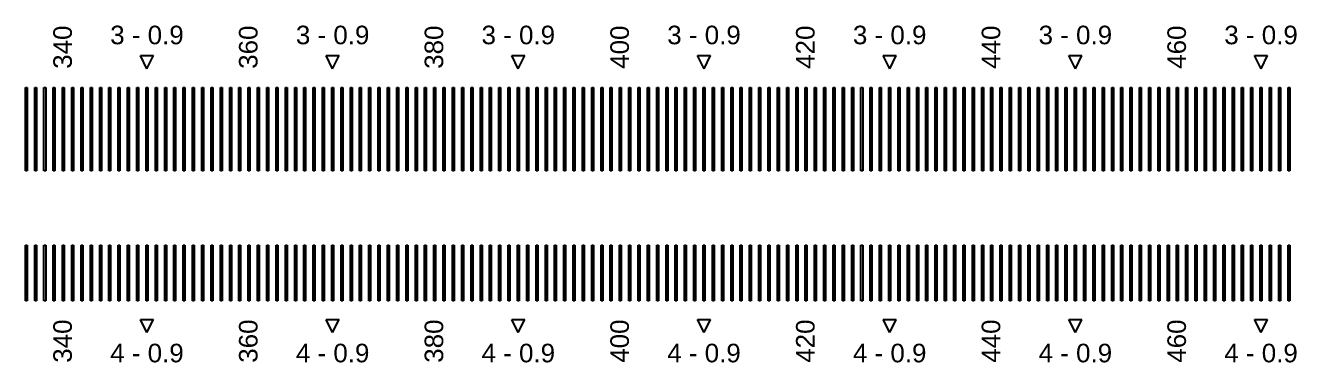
# Model space of a CAD drawing. Extents: x -24493 to 76507, y 84496 to 185496.
# Drawn here: x 27742 to 28426, y 155025 to 155207 of the extents above; entities that cross this region are included whole.
import ezdxf

# ---------------------------------------------------------------- set-up
doc = ezdxf.new("R2010")
doc.units = 13
doc.layers.add('CL - Label-1', color=120, linetype='Continuous')
doc.layers.add('CL - Label-2', color=132, linetype='Continuous')
doc.layers.add('CL - Sub-Micro', color=7, linetype='Continuous', true_color=0x47d1ff)
doc.styles.get("Standard").update_dxf_attribs({"font": 'arial.ttf'})

msp = doc.modelspace()

# ---------------------------------------------------------------- linework, layer by layer
at = {"layer": 'CL - Label-2'}
for p, q in [((27807.24, 155183.36), (27803.7, 155190.46)), ((27803.7, 155190.46), (27810.77, 155190.46)), ((27807.24, 155183.36), (27810.77, 155190.46)), ((27907.24, 155183.36), (27903.7, 155190.46)), ((27903.7, 155190.46), (27910.77, 155190.46)), ((27907.24, 155183.36), (27910.77, 155190.46)), ((28007.24, 155183.36), (28003.7, 155190.46)), ((28003.7, 155190.46), (28010.77, 155190.46)), ((28007.24, 155183.36), (28010.77, 155190.46)), ((28107.24, 155183.36), (28103.7, 155190.46)), ((28103.7, 155190.46), (28110.77, 155190.46)), ((28107.24, 155183.36), (28110.77, 155190.46)), ((28207.24, 155183.36), (28203.7, 155190.46)), ((28203.7, 155190.46), (28210.77, 155190.46)), ((28207.24, 155183.36), (28210.77, 155190.46)), ((28307.24, 155183.36), (28303.7, 155190.46)), ((28303.7, 155190.46), (28310.77, 155190.46)), ((28307.24, 155183.36), (28310.77, 155190.46)), ((28407.24, 155183.36), (28403.7, 155190.46)), ((28403.7, 155190.46), (28410.77, 155190.46)), ((28407.24, 155183.36), (28410.77, 155190.46)), ((27807.24, 155041.29), (27803.7, 155048.39)), ((27803.7, 155048.39), (27810.77, 155048.39)), ((27807.24, 155041.29), (27810.77, 155048.39)), ((27907.24, 155041.29), (27903.7, 155048.39)), ((27903.7, 155048.39), (27910.77, 155048.39)), ((27907.24, 155041.29), (27910.77, 155048.39)), ((28007.24, 155041.29), (28003.7, 155048.39)), ((28003.7, 155048.39), (28010.77, 155048.39)), ((28007.24, 155041.29), (28010.77, 155048.39)), ((28107.24, 155041.29), (28103.7, 155048.39)), ((28103.7, 155048.39), (28110.77, 155048.39)), ((28107.24, 155041.29), (28110.77, 155048.39)), ((28207.24, 155041.29), (28203.7, 155048.39)), ((28203.7, 155048.39), (28210.77, 155048.39)), ((28207.24, 155041.29), (28210.77, 155048.39)), ((28307.24, 155041.29), (28303.7, 155048.39)), ((28303.7, 155048.39), (28310.77, 155048.39)), ((28307.24, 155041.29), (28310.77, 155048.39)), ((28407.24, 155041.29), (28403.7, 155048.39)), ((28403.7, 155048.39), (28410.77, 155048.39)), ((28407.24, 155041.29), (28410.77, 155048.39))]:
    msp.add_line(p, q, dxfattribs=at)
at = {"layer": 'CL - Sub-Micro'}
for p, q in [((27741.79, 155173.36), (27742.69, 155173.36)), ((27741.79, 155128.36), (27741.79, 155173.36)), ((27742.69, 155173.36), (27742.69, 155128.36)), ((27746.79, 155173.36), (27747.69, 155173.36)), ((27746.79, 155128.36), (27746.79, 155173.36)), ((27747.69, 155173.36), (27747.69, 155128.36)), ((27751.79, 155173.36), (27752.69, 155173.36)), ((27751.79, 155128.36), (27751.79, 155173.36)), ((27752.69, 155173.36), (27752.69, 155128.36)), ((27756.79, 155173.36), (27757.69, 155173.36)), ((27756.79, 155128.36), (27756.79, 155173.36)), ((27757.69, 155173.36), (27757.69, 155128.36)), ((27761.79, 155173.36), (27762.69, 155173.36)), ((27761.79, 155128.36), (27761.79, 155173.36)), ((27762.69, 155173.36), (27762.69, 155128.36)), ((27766.79, 155173.36), (27767.69, 155173.36)), ((27766.79, 155128.36), (27766.79, 155173.36)), ((27767.69, 155173.36), (27767.69, 155128.36)), ((27771.79, 155173.36), (27772.69, 155173.36)), ((27771.79, 155128.36), (27771.79, 155173.36)), ((27772.69, 155173.36), (27772.69, 155128.36)), ((27776.79, 155173.36), (27777.69, 155173.36)), ((27776.79, 155128.36), (27776.79, 155173.36)), ((27777.69, 155173.36), (27777.69, 155128.36)), ((27781.79, 155173.36), (27782.69, 155173.36)), ((27781.79, 155128.36), (27781.79, 155173.36)), ((27782.69, 155173.36), (27782.69, 155128.36)), ((27786.79, 155173.36), (27787.69, 155173.36)), ((27786.79, 155128.36), (27786.79, 155173.36)), ((27787.69, 155173.36), (27787.69, 155128.36)), ((27791.79, 155173.36), (27792.69, 155173.36)), ((27791.79, 155128.36), (27791.79, 155173.36)), ((27792.69, 155173.36), (27792.69, 155128.36)), ((27796.79, 155173.36), (27797.69, 155173.36)), ((27796.79, 155128.36), (27796.79, 155173.36)), ((27797.69, 155173.36), (27797.69, 155128.36)), ((27801.79, 155173.36), (27802.69, 155173.36)), ((27801.79, 155128.36), (27801.79, 155173.36)), ((27802.69, 155173.36), (27802.69, 155128.36)), ((27806.79, 155173.36), (27807.69, 155173.36)), ((27806.79, 155128.36), (27806.79, 155173.36)), ((27807.69, 155173.36), (27807.69, 155128.36)), ((27811.79, 155173.36), (27812.69, 155173.36)), ((27811.79, 155128.36), (27811.79, 155173.36)), ((27812.69, 155173.36), (27812.69, 155128.36)), ((27816.79, 155173.36), (27817.69, 155173.36)), ((27816.79, 155128.36), (27816.79, 155173.36)), ((27817.69, 155173.36), (27817.69, 155128.36)), ((27821.79, 155173.36), (27822.69, 155173.36)), ((27821.79, 155128.36), (27821.79, 155173.36)), ((27822.69, 155173.36), (27822.69, 155128.36)), ((27826.79, 155173.36), (27827.69, 155173.36)), ((27826.79, 155128.36), (27826.79, 155173.36)), ((27827.69, 155173.36), (27827.69, 155128.36)), ((27831.79, 155173.36), (27832.69, 155173.36)), ((27831.79, 155128.36), (27831.79, 155173.36)), ((27832.69, 155173.36), (27832.69, 155128.36)), ((27836.79, 155173.36), (27837.69, 155173.36)), ((27836.79, 155128.36), (27836.79, 155173.36)), ((27837.69, 155173.36), (27837.69, 155128.36)), ((27841.79, 155173.36), (27842.69, 155173.36)), ((27841.79, 155128.36), (27841.79, 155173.36)), ((27842.69, 155173.36), (27842.69, 155128.36)), ((27846.79, 155173.36), (27847.69, 155173.36)), ((27846.79, 155128.36), (27846.79, 155173.36)), ((27847.69, 155173.36), (27847.69, 155128.36)), ((27851.79, 155173.36), (27852.69, 155173.36)), ((27851.79, 155128.36), (27851.79, 155173.36)), ((27852.69, 155173.36), (27852.69, 155128.36)), ((27856.79, 155173.36), (27857.69, 155173.36)), ((27856.79, 155128.36), (27856.79, 155173.36)), ((27857.69, 155173.36), (27857.69, 155128.36)), ((27861.79, 155173.36), (27862.69, 155173.36)), ((27861.79, 155128.36), (27861.79, 155173.36)), ((27862.69, 155173.36), (27862.69, 155128.36)), ((27866.79, 155173.36), (27867.69, 155173.36)), ((27866.79, 155128.36), (27866.79, 155173.36)), ((27867.69, 155173.36), (27867.69, 155128.36)), ((27871.79, 155173.36), (27872.69, 155173.36)), ((27871.79, 155128.36), (27871.79, 155173.36)), ((27872.69, 155173.36), (27872.69, 155128.36)), ((27876.79, 155173.36), (27877.69, 155173.36)), ((27876.79, 155128.36), (27876.79, 155173.36)), ((27877.69, 155173.36), (27877.69, 155128.36)), ((27881.79, 155173.36), (27882.69, 155173.36)), ((27881.79, 155128.36), (27881.79, 155173.36)), ((27882.69, 155173.36), (27882.69, 155128.36)), ((27886.79, 155173.36), (27887.69, 155173.36)), ((27886.79, 155128.36), (27886.79, 155173.36)), ((27887.69, 155173.36), (27887.69, 155128.36)), ((27891.79, 155173.36), (27892.69, 155173.36)), ((27891.79, 155128.36), (27891.79, 155173.36)), ((27892.69, 155173.36), (27892.69, 155128.36)), ((27896.79, 155173.36), (27897.69, 155173.36)), ((27896.79, 155128.36), (27896.79, 155173.36)), ((27897.69, 155173.36), (27897.69, 155128.36)), ((27901.79, 155173.36), (27902.69, 155173.36)), ((27901.79, 155128.36), (27901.79, 155173.36)), ((27902.69, 155173.36), (27902.69, 155128.36)), ((27906.79, 155173.36), (27907.69, 155173.36)), ((27906.79, 155128.36), (27906.79, 155173.36)), ((27907.69, 155173.36), (27907.69, 155128.36)), ((27911.79, 155173.36), (27912.69, 155173.36)), ((27911.79, 155128.36), (27911.79, 155173.36)), ((27912.69, 155173.36), (27912.69, 155128.36)), ((27916.79, 155173.36), (27917.69, 155173.36)), ((27916.79, 155128.36), (27916.79, 155173.36)), ((27917.69, 155173.36), (27917.69, 155128.36)), ((27921.79, 155173.36), (27922.69, 155173.36)), ((27921.79, 155128.36), (27921.79, 155173.36)), ((27922.69, 155173.36), (27922.69, 155128.36)), ((27926.79, 155173.36), (27927.69, 155173.36)), ((27926.79, 155128.36), (27926.79, 155173.36)), ((27927.69, 155173.36), (27927.69, 155128.36)), ((27931.79, 155173.36), (27932.69, 155173.36)), ((27931.79, 155128.36), (27931.79, 155173.36)), ((27932.69, 155173.36), (27932.69, 155128.36)), ((27936.79, 155173.36), (27937.69, 155173.36)), ((27936.79, 155128.36), (27936.79, 155173.36)), ((27937.69, 155173.36), (27937.69, 155128.36)), ((27941.79, 155173.36), (27942.69, 155173.36)), ((27941.79, 155128.36), (27941.79, 155173.36)), ((27942.69, 155173.36), (27942.69, 155128.36)), ((27946.79, 155173.36), (27947.69, 155173.36)), ((27946.79, 155128.36), (27946.79, 155173.36)), ((27947.69, 155173.36), (27947.69, 155128.36)), ((27951.79, 155173.36), (27952.69, 155173.36)), ((27951.79, 155128.36), (27951.79, 155173.36)), ((27952.69, 155173.36), (27952.69, 155128.36)), ((27956.79, 155173.36), (27957.69, 155173.36)), ((27956.79, 155128.36), (27956.79, 155173.36)), ((27957.69, 155173.36), (27957.69, 155128.36)), ((27961.79, 155173.36), (27962.69, 155173.36)), ((27961.79, 155128.36), (27961.79, 155173.36)), ((27962.69, 155173.36), (27962.69, 155128.36)), ((27966.79, 155173.36), (27967.69, 155173.36)), ((27966.79, 155128.36), (27966.79, 155173.36)), ((27967.69, 155173.36), (27967.69, 155128.36)), ((27971.79, 155173.36), (27972.69, 155173.36)), ((27971.79, 155128.36), (27971.79, 155173.36)), ((27972.69, 155173.36), (27972.69, 155128.36)), ((27976.79, 155173.36), (27977.69, 155173.36)), ((27976.79, 155128.36), (27976.79, 155173.36)), ((27977.69, 155173.36), (27977.69, 155128.36)), ((27981.79, 155173.36), (27982.69, 155173.36)), ((27981.79, 155128.36), (27981.79, 155173.36)), ((27982.69, 155173.36), (27982.69, 155128.36)), ((27986.79, 155173.36), (27987.69, 155173.36)), ((27986.79, 155128.36), (27986.79, 155173.36)), ((27987.69, 155173.36), (27987.69, 155128.36)), ((27991.79, 155173.36), (27992.69, 155173.36)), ((27991.79, 155128.36), (27991.79, 155173.36)), ((27992.69, 155173.36), (27992.69, 155128.36)), ((27996.79, 155173.36), (27997.69, 155173.36)), ((27996.79, 155128.36), (27996.79, 155173.36)), ((27997.69, 155173.36), (27997.69, 155128.36)), ((28001.79, 155173.36), (28002.69, 155173.36)), ((28001.79, 155128.36), (28001.79, 155173.36)), ((28002.69, 155173.36), (28002.69, 155128.36)), ((28006.79, 155173.36), (28007.69, 155173.36)), ((28006.79, 155128.36), (28006.79, 155173.36)), ((28007.69, 155173.36), (28007.69, 155128.36)), ((28011.79, 155173.36), (28012.69, 155173.36)), ((28011.79, 155128.36), (28011.79, 155173.36)), ((28012.69, 155173.36), (28012.69, 155128.36)), ((28016.79, 155173.36), (28017.69, 155173.36)), ((28016.79, 155128.36), (28016.79, 155173.36)), ((28017.69, 155173.36), (28017.69, 155128.36)), ((28021.79, 155173.36), (28022.69, 155173.36)), ((28021.79, 155128.36), (28021.79, 155173.36)), ((28022.69, 155173.36), (28022.69, 155128.36)), ((28026.79, 155173.36), (28027.69, 155173.36)), ((28026.79, 155128.36), (28026.79, 155173.36)), ((28027.69, 155173.36), (28027.69, 155128.36)), ((28031.79, 155173.36), (28032.69, 155173.36)), ((28031.79, 155128.36), (28031.79, 155173.36)), ((28032.69, 155173.36), (28032.69, 155128.36)), ((28036.79, 155173.36), (28037.69, 155173.36)), ((28036.79, 155128.36), (28036.79, 155173.36)), ((28037.69, 155173.36), (28037.69, 155128.36)), ((28041.79, 155173.36), (28042.69, 155173.36)), ((28041.79, 155128.36), (28041.79, 155173.36)), ((28042.69, 155173.36), (28042.69, 155128.36)), ((28046.79, 155173.36), (28047.69, 155173.36)), ((28046.79, 155128.36), (28046.79, 155173.36)), ((28047.69, 155173.36), (28047.69, 155128.36)), ((28051.79, 155173.36), (28052.69, 155173.36)), ((28051.79, 155128.36), (28051.79, 155173.36)), ((28052.69, 155173.36), (28052.69, 155128.36)), ((28056.79, 155173.36), (28057.69, 155173.36)), ((28056.79, 155128.36), (28056.79, 155173.36)), ((28057.69, 155173.36), (28057.69, 155128.36)), ((28061.79, 155173.36), (28062.69, 155173.36)), ((28061.79, 155128.36), (28061.79, 155173.36)), ((28062.69, 155173.36), (28062.69, 155128.36)), ((28066.79, 155173.36), (28067.69, 155173.36)), ((28066.79, 155128.36), (28066.79, 155173.36)), ((28067.69, 155173.36), (28067.69, 155128.36)), ((28071.79, 155173.36), (28072.69, 155173.36)), ((28071.79, 155128.36), (28071.79, 155173.36)), ((28072.69, 155173.36), (28072.69, 155128.36)), ((28076.79, 155173.36), (28077.69, 155173.36)), ((28076.79, 155128.36), (28076.79, 155173.36)), ((28077.69, 155173.36), (28077.69, 155128.36)), ((28081.79, 155173.36), (28082.69, 155173.36)), ((28081.79, 155128.36), (28081.79, 155173.36)), ((28082.69, 155173.36), (28082.69, 155128.36)), ((28086.79, 155173.36), (28087.69, 155173.36)), ((28086.79, 155128.36), (28086.79, 155173.36)), ((28087.69, 155173.36), (28087.69, 155128.36)), ((28091.79, 155173.36), (28092.69, 155173.36)), ((28091.79, 155128.36), (28091.79, 155173.36)), ((28092.69, 155173.36), (28092.69, 155128.36)), ((28096.79, 155173.36), (28097.69, 155173.36)), ((28096.79, 155128.36), (28096.79, 155173.36)), ((28097.69, 155173.36), (28097.69, 155128.36)), ((28101.79, 155173.36), (28102.69, 155173.36)), ((28101.79, 155128.36), (28101.79, 155173.36)), ((28102.69, 155173.36), (28102.69, 155128.36)), ((28106.79, 155173.36), (28107.69, 155173.36)), ((28106.79, 155128.36), (28106.79, 155173.36)), ((28107.69, 155173.36), (28107.69, 155128.36)), ((28111.79, 155173.36), (28112.69, 155173.36)), ((28111.79, 155128.36), (28111.79, 155173.36)), ((28112.69, 155173.36), (28112.69, 155128.36)), ((28116.79, 155173.36), (28117.69, 155173.36)), ((28116.79, 155128.36), (28116.79, 155173.36)), ((28117.69, 155173.36), (28117.69, 155128.36)), ((28121.79, 155173.36), (28122.69, 155173.36)), ((28121.79, 155128.36), (28121.79, 155173.36)), ((28122.69, 155173.36), (28122.69, 155128.36)), ((28126.79, 155173.36), (28127.69, 155173.36)), ((28126.79, 155128.36), (28126.79, 155173.36)), ((28127.69, 155173.36), (28127.69, 155128.36)), ((28131.79, 155173.36), (28132.69, 155173.36)), ((28131.79, 155128.36), (28131.79, 155173.36)), ((28132.69, 155173.36), (28132.69, 155128.36)), ((28136.79, 155173.36), (28137.69, 155173.36)), ((28136.79, 155128.36), (28136.79, 155173.36)), ((28137.69, 155173.36), (28137.69, 155128.36)), ((28141.79, 155173.36), (28142.69, 155173.36)), ((28141.79, 155128.36), (28141.79, 155173.36)), ((28142.69, 155173.36), (28142.69, 155128.36)), ((28146.79, 155173.36), (28147.69, 155173.36)), ((28146.79, 155128.36), (28146.79, 155173.36)), ((28147.69, 155173.36), (28147.69, 155128.36)), ((28151.79, 155173.36), (28152.69, 155173.36)), ((28151.79, 155128.36), (28151.79, 155173.36)), ((28152.69, 155173.36), (28152.69, 155128.36)), ((28156.79, 155173.36), (28157.69, 155173.36)), ((28156.79, 155128.36), (28156.79, 155173.36)), ((28157.69, 155173.36), (28157.69, 155128.36)), ((28161.79, 155173.36), (28162.69, 155173.36)), ((28161.79, 155128.36), (28161.79, 155173.36)), ((28162.69, 155173.36), (28162.69, 155128.36)), ((28166.79, 155173.36), (28167.69, 155173.36)), ((28166.79, 155128.36), (28166.79, 155173.36)), ((28167.69, 155173.36), (28167.69, 155128.36)), ((28171.79, 155173.36), (28172.69, 155173.36)), ((28171.79, 155128.36), (28171.79, 155173.36)), ((28172.69, 155173.36), (28172.69, 155128.36)), ((28176.79, 155173.36), (28177.69, 155173.36)), ((28176.79, 155128.36), (28176.79, 155173.36)), ((28177.69, 155173.36), (28177.69, 155128.36)), ((28181.79, 155173.36), (28182.69, 155173.36)), ((28181.79, 155128.36), (28181.79, 155173.36)), ((28182.69, 155173.36), (28182.69, 155128.36)), ((28186.79, 155173.36), (28187.69, 155173.36)), ((28186.79, 155128.36), (28186.79, 155173.36)), ((28187.69, 155173.36), (28187.69, 155128.36)), ((28191.79, 155173.36), (28192.69, 155173.36)), ((28191.79, 155128.36), (28191.79, 155173.36)), ((28192.69, 155173.36), (28192.69, 155128.36)), ((28196.79, 155173.36), (28197.69, 155173.36)), ((28196.79, 155128.36), (28196.79, 155173.36)), ((28197.69, 155173.36), (28197.69, 155128.36)), ((28201.79, 155173.36), (28202.69, 155173.36)), ((28201.79, 155128.36), (28201.79, 155173.36)), ((28202.69, 155173.36), (28202.69, 155128.36)), ((28206.79, 155173.36), (28207.69, 155173.36)), ((28206.79, 155128.36), (28206.79, 155173.36)), ((28207.69, 155173.36), (28207.69, 155128.36)), ((28211.79, 155173.36), (28212.69, 155173.36)), ((28211.79, 155128.36), (28211.79, 155173.36)), ((28212.69, 155173.36), (28212.69, 155128.36)), ((28216.79, 155173.36), (28217.69, 155173.36)), ((28216.79, 155128.36), (28216.79, 155173.36)), ((28217.69, 155173.36), (28217.69, 155128.36)), ((28221.79, 155173.36), (28222.69, 155173.36)), ((28221.79, 155128.36), (28221.79, 155173.36)), ((28222.69, 155173.36), (28222.69, 155128.36)), ((28226.79, 155173.36), (28227.69, 155173.36)), ((28226.79, 155128.36), (28226.79, 155173.36)), ((28227.69, 155173.36), (28227.69, 155128.36)), ((28231.79, 155173.36), (28232.69, 155173.36)), ((28231.79, 155128.36), (28231.79, 155173.36)), ((28232.69, 155173.36), (28232.69, 155128.36)), ((28236.79, 155173.36), (28237.69, 155173.36)), ((28236.79, 155128.36), (28236.79, 155173.36)), ((28237.69, 155173.36), (28237.69, 155128.36)), ((28241.79, 155173.36), (28242.69, 155173.36)), ((28241.79, 155128.36), (28241.79, 155173.36)), ((28242.69, 155173.36), (28242.69, 155128.36)), ((28246.79, 155173.36), (28247.69, 155173.36)), ((28246.79, 155128.36), (28246.79, 155173.36)), ((28247.69, 155173.36), (28247.69, 155128.36)), ((28251.79, 155173.36), (28252.69, 155173.36)), ((28251.79, 155128.36), (28251.79, 155173.36)), ((28252.69, 155173.36), (28252.69, 155128.36)), ((28256.79, 155173.36), (28257.69, 155173.36)), ((28256.79, 155128.36), (28256.79, 155173.36)), ((28257.69, 155173.36), (28257.69, 155128.36)), ((28261.79, 155173.36), (28262.69, 155173.36)), ((28261.79, 155128.36), (28261.79, 155173.36)), ((28262.69, 155173.36), (28262.69, 155128.36)), ((28266.79, 155173.36), (28267.69, 155173.36)), ((28266.79, 155128.36), (28266.79, 155173.36)), ((28267.69, 155173.36), (28267.69, 155128.36)), ((28271.79, 155173.36), (28272.69, 155173.36)), ((28271.79, 155128.36), (28271.79, 155173.36)), ((28272.69, 155173.36), (28272.69, 155128.36)), ((28276.79, 155173.36), (28277.69, 155173.36)), ((28276.79, 155128.36), (28276.79, 155173.36)), ((28277.69, 155173.36), (28277.69, 155128.36)), ((28281.79, 155173.36), (28282.69, 155173.36)), ((28281.79, 155128.36), (28281.79, 155173.36)), ((28282.69, 155173.36), (28282.69, 155128.36)), ((28286.79, 155173.36), (28287.69, 155173.36)), ((28286.79, 155128.36), (28286.79, 155173.36)), ((28287.69, 155173.36), (28287.69, 155128.36)), ((28291.79, 155173.36), (28292.69, 155173.36)), ((28291.79, 155128.36), (28291.79, 155173.36)), ((28292.69, 155173.36), (28292.69, 155128.36)), ((28296.79, 155173.36), (28297.69, 155173.36)), ((28296.79, 155128.36), (28296.79, 155173.36)), ((28297.69, 155173.36), (28297.69, 155128.36)), ((28301.79, 155173.36), (28302.69, 155173.36)), ((28301.79, 155128.36), (28301.79, 155173.36)), ((28302.69, 155173.36), (28302.69, 155128.36)), ((28306.79, 155173.36), (28307.69, 155173.36)), ((28306.79, 155128.36), (28306.79, 155173.36)), ((28307.69, 155173.36), (28307.69, 155128.36)), ((28311.79, 155173.36), (28312.69, 155173.36)), ((28311.79, 155128.36), (28311.79, 155173.36)), ((28312.69, 155173.36), (28312.69, 155128.36)), ((28316.79, 155173.36), (28317.69, 155173.36)), ((28316.79, 155128.36), (28316.79, 155173.36)), ((28317.69, 155173.36), (28317.69, 155128.36)), ((28321.79, 155173.36), (28322.69, 155173.36)), ((28321.79, 155128.36), (28321.79, 155173.36)), ((28322.69, 155173.36), (28322.69, 155128.36)), ((28326.79, 155173.36), (28327.69, 155173.36)), ((28326.79, 155128.36), (28326.79, 155173.36)), ((28327.69, 155173.36), (28327.69, 155128.36)), ((28331.79, 155173.36), (28332.69, 155173.36)), ((28331.79, 155128.36), (28331.79, 155173.36)), ((28332.69, 155173.36), (28332.69, 155128.36)), ((28336.79, 155173.36), (28337.69, 155173.36)), ((28336.79, 155128.36), (28336.79, 155173.36)), ((28337.69, 155173.36), (28337.69, 155128.36)), ((28341.79, 155173.36), (28342.69, 155173.36)), ((28341.79, 155128.36), (28341.79, 155173.36)), ((28342.69, 155173.36), (28342.69, 155128.36)), ((28346.79, 155173.36), (28347.69, 155173.36)), ((28346.79, 155128.36), (28346.79, 155173.36)), ((28347.69, 155173.36), (28347.69, 155128.36)), ((28351.79, 155173.36), (28352.69, 155173.36)), ((28351.79, 155128.36), (28351.79, 155173.36)), ((28352.69, 155173.36), (28352.69, 155128.36)), ((28356.79, 155173.36), (28357.69, 155173.36)), ((28356.79, 155128.36), (28356.79, 155173.36)), ((28357.69, 155173.36), (28357.69, 155128.36)), ((28361.79, 155173.36), (28362.69, 155173.36)), ((28361.79, 155128.36), (28361.79, 155173.36)), ((28362.69, 155173.36), (28362.69, 155128.36)), ((28366.79, 155173.36), (28367.69, 155173.36)), ((28366.79, 155128.36), (28366.79, 155173.36)), ((28367.69, 155173.36), (28367.69, 155128.36)), ((28371.79, 155173.36), (28372.69, 155173.36)), ((28371.79, 155128.36), (28371.79, 155173.36)), ((28372.69, 155173.36), (28372.69, 155128.36)), ((28376.79, 155173.36), (28377.69, 155173.36)), ((28376.79, 155128.36), (28376.79, 155173.36)), ((28377.69, 155173.36), (28377.69, 155128.36)), ((28381.79, 155173.36), (28382.69, 155173.36)), ((28381.79, 155128.36), (28381.79, 155173.36)), ((28382.69, 155173.36), (28382.69, 155128.36)), ((28386.79, 155173.36), (28387.69, 155173.36)), ((28386.79, 155128.36), (28386.79, 155173.36)), ((28387.69, 155173.36), (28387.69, 155128.36)), ((28391.79, 155173.36), (28392.69, 155173.36)), ((28391.79, 155128.36), (28391.79, 155173.36)), ((28392.69, 155173.36), (28392.69, 155128.36)), ((28396.79, 155173.36), (28397.69, 155173.36)), ((28396.79, 155128.36), (28396.79, 155173.36)), ((28397.69, 155173.36), (28397.69, 155128.36)), ((28401.79, 155173.36), (28402.69, 155173.36)), ((28401.79, 155128.36), (28401.79, 155173.36)), ((28402.69, 155173.36), (28402.69, 155128.36)), ((28406.79, 155173.36), (28407.69, 155173.36)), ((28406.79, 155128.36), (28406.79, 155173.36)), ((28407.69, 155173.36), (28407.69, 155128.36)), ((28411.79, 155173.36), (28412.69, 155173.36)), ((28411.79, 155128.36), (28411.79, 155173.36)), ((28412.69, 155173.36), (28412.69, 155128.36)), ((28416.79, 155173.36), (28417.69, 155173.36)), ((28416.79, 155128.36), (28416.79, 155173.36)), ((28417.69, 155173.36), (28417.69, 155128.36)), ((28421.79, 155173.36), (28422.69, 155173.36)), ((28421.79, 155128.36), (28421.79, 155173.36)), ((28422.69, 155173.36), (28422.69, 155128.36)), ((27742.69, 155128.36), (27741.79, 155128.36)), ((27747.69, 155128.36), (27746.79, 155128.36)), ((27752.69, 155128.36), (27751.79, 155128.36)), ((27757.69, 155128.36), (27756.79, 155128.36)), ((27762.69, 155128.36), (27761.79, 155128.36)), ((27767.69, 155128.36), (27766.79, 155128.36)), ((27772.69, 155128.36), (27771.79, 155128.36)), ((27777.69, 155128.36), (27776.79, 155128.36)), ((27782.69, 155128.36), (27781.79, 155128.36)), ((27787.69, 155128.36), (27786.79, 155128.36)), ((27792.69, 155128.36), (27791.79, 155128.36)), ((27797.69, 155128.36), (27796.79, 155128.36)), ((27802.69, 155128.36), (27801.79, 155128.36)), ((27807.69, 155128.36), (27806.79, 155128.36)), ((27812.69, 155128.36), (27811.79, 155128.36)), ((27817.69, 155128.36), (27816.79, 155128.36)), ((27822.69, 155128.36), (27821.79, 155128.36)), ((27827.69, 155128.36), (27826.79, 155128.36)), ((27832.69, 155128.36), (27831.79, 155128.36)), ((27837.69, 155128.36), (27836.79, 155128.36)), ((27842.69, 155128.36), (27841.79, 155128.36)), ((27847.69, 155128.36), (27846.79, 155128.36)), ((27852.69, 155128.36), (27851.79, 155128.36)), ((27857.69, 155128.36), (27856.79, 155128.36)), ((27862.69, 155128.36), (27861.79, 155128.36)), ((27867.69, 155128.36), (27866.79, 155128.36)), ((27872.69, 155128.36), (27871.79, 155128.36)), ((27877.69, 155128.36), (27876.79, 155128.36)), ((27882.69, 155128.36), (27881.79, 155128.36)), ((27887.69, 155128.36), (27886.79, 155128.36)), ((27892.69, 155128.36), (27891.79, 155128.36)), ((27897.69, 155128.36), (27896.79, 155128.36)), ((27902.69, 155128.36), (27901.79, 155128.36)), ((27907.69, 155128.36), (27906.79, 155128.36)), ((27912.69, 155128.36), (27911.79, 155128.36)), ((27917.69, 155128.36), (27916.79, 155128.36)), ((27922.69, 155128.36), (27921.79, 155128.36)), ((27927.69, 155128.36), (27926.79, 155128.36)), ((27932.69, 155128.36), (27931.79, 155128.36)), ((27937.69, 155128.36), (27936.79, 155128.36)), ((27942.69, 155128.36), (27941.79, 155128.36)), ((27947.69, 155128.36), (27946.79, 155128.36)), ((27952.69, 155128.36), (27951.79, 155128.36)), ((27957.69, 155128.36), (27956.79, 155128.36)), ((27962.69, 155128.36), (27961.79, 155128.36)), ((27967.69, 155128.36), (27966.79, 155128.36)), ((27972.69, 155128.36), (27971.79, 155128.36)), ((27977.69, 155128.36), (27976.79, 155128.36)), ((27982.69, 155128.36), (27981.79, 155128.36)), ((27987.69, 155128.36), (27986.79, 155128.36)), ((27992.69, 155128.36), (27991.79, 155128.36)), ((27997.69, 155128.36), (27996.79, 155128.36)), ((28002.69, 155128.36), (28001.79, 155128.36)), ((28007.69, 155128.36), (28006.79, 155128.36)), ((28012.69, 155128.36), (28011.79, 155128.36)), ((28017.69, 155128.36), (28016.79, 155128.36)), ((28022.69, 155128.36), (28021.79, 155128.36)), ((28027.69, 155128.36), (28026.79, 155128.36)), ((28032.69, 155128.36), (28031.79, 155128.36)), ((28037.69, 155128.36), (28036.79, 155128.36)), ((28042.69, 155128.36), (28041.79, 155128.36)), ((28047.69, 155128.36), (28046.79, 155128.36)), ((28052.69, 155128.36), (28051.79, 155128.36)), ((28057.69, 155128.36), (28056.79, 155128.36)), ((28062.69, 155128.36), (28061.79, 155128.36)), ((28067.69, 155128.36), (28066.79, 155128.36)), ((28072.69, 155128.36), (28071.79, 155128.36)), ((28077.69, 155128.36), (28076.79, 155128.36)), ((28082.69, 155128.36), (28081.79, 155128.36)), ((28087.69, 155128.36), (28086.79, 155128.36)), ((28092.69, 155128.36), (28091.79, 155128.36)), ((28097.69, 155128.36), (28096.79, 155128.36)), ((28102.69, 155128.36), (28101.79, 155128.36)), ((28107.69, 155128.36), (28106.79, 155128.36)), ((28112.69, 155128.36), (28111.79, 155128.36)), ((28117.69, 155128.36), (28116.79, 155128.36)), ((28122.69, 155128.36), (28121.79, 155128.36)), ((28127.69, 155128.36), (28126.79, 155128.36)), ((28132.69, 155128.36), (28131.79, 155128.36)), ((28137.69, 155128.36), (28136.79, 155128.36)), ((28142.69, 155128.36), (28141.79, 155128.36)), ((28147.69, 155128.36), (28146.79, 155128.36)), ((28152.69, 155128.36), (28151.79, 155128.36)), ((28157.69, 155128.36), (28156.79, 155128.36)), ((28162.69, 155128.36), (28161.79, 155128.36)), ((28167.69, 155128.36), (28166.79, 155128.36)), ((28172.69, 155128.36), (28171.79, 155128.36)), ((28177.69, 155128.36), (28176.79, 155128.36)), ((28182.69, 155128.36), (28181.79, 155128.36)), ((28187.69, 155128.36), (28186.79, 155128.36)), ((28192.69, 155128.36), (28191.79, 155128.36)), ((28197.69, 155128.36), (28196.79, 155128.36)), ((28202.69, 155128.36), (28201.79, 155128.36)), ((28207.69, 155128.36), (28206.79, 155128.36)), ((28212.69, 155128.36), (28211.79, 155128.36)), ((28217.69, 155128.36), (28216.79, 155128.36)), ((28222.69, 155128.36), (28221.79, 155128.36)), ((28227.69, 155128.36), (28226.79, 155128.36)), ((28232.69, 155128.36), (28231.79, 155128.36)), ((28237.69, 155128.36), (28236.79, 155128.36)), ((28242.69, 155128.36), (28241.79, 155128.36)), ((28247.69, 155128.36), (28246.79, 155128.36)), ((28252.69, 155128.36), (28251.79, 155128.36)), ((28257.69, 155128.36), (28256.79, 155128.36)), ((28262.69, 155128.36), (28261.79, 155128.36)), ((28267.69, 155128.36), (28266.79, 155128.36)), ((28272.69, 155128.36), (28271.79, 155128.36)), ((28277.69, 155128.36), (28276.79, 155128.36)), ((28282.69, 155128.36), (28281.79, 155128.36)), ((28287.69, 155128.36), (28286.79, 155128.36)), ((28292.69, 155128.36), (28291.79, 155128.36)), ((28297.69, 155128.36), (28296.79, 155128.36)), ((28302.69, 155128.36), (28301.79, 155128.36)), ((28307.69, 155128.36), (28306.79, 155128.36)), ((28312.69, 155128.36), (28311.79, 155128.36)), ((28317.69, 155128.36), (28316.79, 155128.36)), ((28322.69, 155128.36), (28321.79, 155128.36)), ((28327.69, 155128.36), (28326.79, 155128.36)), ((28332.69, 155128.36), (28331.79, 155128.36)), ((28337.69, 155128.36), (28336.79, 155128.36)), ((28342.69, 155128.36), (28341.79, 155128.36)), ((28347.69, 155128.36), (28346.79, 155128.36)), ((28352.69, 155128.36), (28351.79, 155128.36)), ((28357.69, 155128.36), (28356.79, 155128.36)), ((28362.69, 155128.36), (28361.79, 155128.36)), ((28367.69, 155128.36), (28366.79, 155128.36)), ((28372.69, 155128.36), (28371.79, 155128.36)), ((28377.69, 155128.36), (28376.79, 155128.36)), ((28382.69, 155128.36), (28381.79, 155128.36)), ((28387.69, 155128.36), (28386.79, 155128.36)), ((28392.69, 155128.36), (28391.79, 155128.36)), ((28397.69, 155128.36), (28396.79, 155128.36)), ((28402.69, 155128.36), (28401.79, 155128.36)), ((28407.69, 155128.36), (28406.79, 155128.36)), ((28412.69, 155128.36), (28411.79, 155128.36)), ((28417.69, 155128.36), (28416.79, 155128.36)), ((28422.69, 155128.36), (28421.79, 155128.36)), ((27741.79, 155088.36), (27742.69, 155088.36)), ((27741.79, 155058.36), (27741.79, 155088.36)), ((27742.69, 155088.36), (27742.69, 155058.36)), ((27746.79, 155088.36), (27747.69, 155088.36)), ((27746.79, 155058.36), (27746.79, 155088.36)), ((27747.69, 155088.36), (27747.69, 155058.36)), ((27751.79, 155088.36), (27752.69, 155088.36)), ((27751.79, 155058.36), (27751.79, 155088.36)), ((27752.69, 155088.36), (27752.69, 155058.36)), ((27756.79, 155088.36), (27757.69, 155088.36)), ((27756.79, 155058.36), (27756.79, 155088.36)), ((27757.69, 155088.36), (27757.69, 155058.36)), ((27761.79, 155088.36), (27762.69, 155088.36)), ((27761.79, 155058.36), (27761.79, 155088.36)), ((27762.69, 155088.36), (27762.69, 155058.36)), ((27766.79, 155088.36), (27767.69, 155088.36)), ((27766.79, 155058.36), (27766.79, 155088.36)), ((27767.69, 155088.36), (27767.69, 155058.36)), ((27771.79, 155088.36), (27772.69, 155088.36)), ((27771.79, 155058.36), (27771.79, 155088.36)), ((27772.69, 155088.36), (27772.69, 155058.36)), ((27776.79, 155088.36), (27777.69, 155088.36)), ((27776.79, 155058.36), (27776.79, 155088.36)), ((27777.69, 155088.36), (27777.69, 155058.36)), ((27781.79, 155088.36), (27782.69, 155088.36)), ((27781.79, 155058.36), (27781.79, 155088.36)), ((27782.69, 155088.36), (27782.69, 155058.36)), ((27786.79, 155088.36), (27787.69, 155088.36)), ((27786.79, 155058.36), (27786.79, 155088.36)), ((27787.69, 155088.36), (27787.69, 155058.36)), ((27791.79, 155088.36), (27792.69, 155088.36)), ((27791.79, 155058.36), (27791.79, 155088.36)), ((27792.69, 155088.36), (27792.69, 155058.36)), ((27796.79, 155088.36), (27797.69, 155088.36)), ((27796.79, 155058.36), (27796.79, 155088.36)), ((27797.69, 155088.36), (27797.69, 155058.36)), ((27801.79, 155088.36), (27802.69, 155088.36)), ((27801.79, 155058.36), (27801.79, 155088.36)), ((27802.69, 155088.36), (27802.69, 155058.36)), ((27806.79, 155088.36), (27807.69, 155088.36)), ((27806.79, 155058.36), (27806.79, 155088.36)), ((27807.69, 155088.36), (27807.69, 155058.36)), ((27811.79, 155088.36), (27812.69, 155088.36)), ((27811.79, 155058.36), (27811.79, 155088.36)), ((27812.69, 155088.36), (27812.69, 155058.36)), ((27816.79, 155088.36), (27817.69, 155088.36)), ((27816.79, 155058.36), (27816.79, 155088.36)), ((27817.69, 155088.36), (27817.69, 155058.36)), ((27821.79, 155088.36), (27822.69, 155088.36)), ((27821.79, 155058.36), (27821.79, 155088.36)), ((27822.69, 155088.36), (27822.69, 155058.36)), ((27826.79, 155088.36), (27827.69, 155088.36)), ((27826.79, 155058.36), (27826.79, 155088.36)), ((27827.69, 155088.36), (27827.69, 155058.36)), ((27831.79, 155088.36), (27832.69, 155088.36)), ((27831.79, 155058.36), (27831.79, 155088.36)), ((27832.69, 155088.36), (27832.69, 155058.36)), ((27836.79, 155088.36), (27837.69, 155088.36)), ((27836.79, 155058.36), (27836.79, 155088.36)), ((27837.69, 155088.36), (27837.69, 155058.36)), ((27841.79, 155088.36), (27842.69, 155088.36)), ((27841.79, 155058.36), (27841.79, 155088.36)), ((27842.69, 155088.36), (27842.69, 155058.36)), ((27846.79, 155088.36), (27847.69, 155088.36)), ((27846.79, 155058.36), (27846.79, 155088.36)), ((27847.69, 155088.36), (27847.69, 155058.36)), ((27851.79, 155088.36), (27852.69, 155088.36)), ((27851.79, 155058.36), (27851.79, 155088.36)), ((27852.69, 155088.36), (27852.69, 155058.36)), ((27856.79, 155088.36), (27857.69, 155088.36)), ((27856.79, 155058.36), (27856.79, 155088.36)), ((27857.69, 155088.36), (27857.69, 155058.36)), ((27861.79, 155088.36), (27862.69, 155088.36)), ((27861.79, 155058.36), (27861.79, 155088.36)), ((27862.69, 155088.36), (27862.69, 155058.36)), ((27866.79, 155088.36), (27867.69, 155088.36)), ((27866.79, 155058.36), (27866.79, 155088.36)), ((27867.69, 155088.36), (27867.69, 155058.36)), ((27871.79, 155088.36), (27872.69, 155088.36)), ((27871.79, 155058.36), (27871.79, 155088.36)), ((27872.69, 155088.36), (27872.69, 155058.36)), ((27876.79, 155088.36), (27877.69, 155088.36)), ((27876.79, 155058.36), (27876.79, 155088.36)), ((27877.69, 155088.36), (27877.69, 155058.36)), ((27881.79, 155088.36), (27882.69, 155088.36)), ((27881.79, 155058.36), (27881.79, 155088.36)), ((27882.69, 155088.36), (27882.69, 155058.36)), ((27886.79, 155088.36), (27887.69, 155088.36)), ((27886.79, 155058.36), (27886.79, 155088.36)), ((27887.69, 155088.36), (27887.69, 155058.36)), ((27891.79, 155088.36), (27892.69, 155088.36)), ((27891.79, 155058.36), (27891.79, 155088.36)), ((27892.69, 155088.36), (27892.69, 155058.36)), ((27896.79, 155088.36), (27897.69, 155088.36)), ((27896.79, 155058.36), (27896.79, 155088.36)), ((27897.69, 155088.36), (27897.69, 155058.36)), ((27901.79, 155088.36), (27902.69, 155088.36)), ((27901.79, 155058.36), (27901.79, 155088.36)), ((27902.69, 155088.36), (27902.69, 155058.36)), ((27906.79, 155088.36), (27907.69, 155088.36)), ((27906.79, 155058.36), (27906.79, 155088.36)), ((27907.69, 155088.36), (27907.69, 155058.36)), ((27911.79, 155088.36), (27912.69, 155088.36)), ((27911.79, 155058.36), (27911.79, 155088.36)), ((27912.69, 155088.36), (27912.69, 155058.36)), ((27916.79, 155088.36), (27917.69, 155088.36)), ((27916.79, 155058.36), (27916.79, 155088.36)), ((27917.69, 155088.36), (27917.69, 155058.36)), ((27921.79, 155088.36), (27922.69, 155088.36)), ((27921.79, 155058.36), (27921.79, 155088.36)), ((27922.69, 155088.36), (27922.69, 155058.36)), ((27926.79, 155088.36), (27927.69, 155088.36)), ((27926.79, 155058.36), (27926.79, 155088.36)), ((27927.69, 155088.36), (27927.69, 155058.36)), ((27931.79, 155088.36), (27932.69, 155088.36)), ((27931.79, 155058.36), (27931.79, 155088.36)), ((27932.69, 155088.36), (27932.69, 155058.36)), ((27936.79, 155088.36), (27937.69, 155088.36)), ((27936.79, 155058.36), (27936.79, 155088.36)), ((27937.69, 155088.36), (27937.69, 155058.36)), ((27941.79, 155088.36), (27942.69, 155088.36)), ((27941.79, 155058.36), (27941.79, 155088.36)), ((27942.69, 155088.36), (27942.69, 155058.36)), ((27946.79, 155088.36), (27947.69, 155088.36)), ((27946.79, 155058.36), (27946.79, 155088.36)), ((27947.69, 155088.36), (27947.69, 155058.36)), ((27951.79, 155088.36), (27952.69, 155088.36)), ((27951.79, 155058.36), (27951.79, 155088.36)), ((27952.69, 155088.36), (27952.69, 155058.36)), ((27956.79, 155088.36), (27957.69, 155088.36)), ((27956.79, 155058.36), (27956.79, 155088.36)), ((27957.69, 155088.36), (27957.69, 155058.36)), ((27961.79, 155088.36), (27962.69, 155088.36)), ((27961.79, 155058.36), (27961.79, 155088.36)), ((27962.69, 155088.36), (27962.69, 155058.36)), ((27966.79, 155088.36), (27967.69, 155088.36)), ((27966.79, 155058.36), (27966.79, 155088.36)), ((27967.69, 155088.36), (27967.69, 155058.36)), ((27971.79, 155088.36), (27972.69, 155088.36)), ((27971.79, 155058.36), (27971.79, 155088.36)), ((27972.69, 155088.36), (27972.69, 155058.36)), ((27976.79, 155088.36), (27977.69, 155088.36)), ((27976.79, 155058.36), (27976.79, 155088.36)), ((27977.69, 155088.36), (27977.69, 155058.36)), ((27981.79, 155088.36), (27982.69, 155088.36)), ((27981.79, 155058.36), (27981.79, 155088.36)), ((27982.69, 155088.36), (27982.69, 155058.36)), ((27986.79, 155088.36), (27987.69, 155088.36)), ((27986.79, 155058.36), (27986.79, 155088.36)), ((27987.69, 155088.36), (27987.69, 155058.36)), ((27991.79, 155088.36), (27992.69, 155088.36)), ((27991.79, 155058.36), (27991.79, 155088.36)), ((27992.69, 155088.36), (27992.69, 155058.36)), ((27996.79, 155088.36), (27997.69, 155088.36)), ((27996.79, 155058.36), (27996.79, 155088.36)), ((27997.69, 155088.36), (27997.69, 155058.36)), ((28001.79, 155088.36), (28002.69, 155088.36)), ((28001.79, 155058.36), (28001.79, 155088.36)), ((28002.69, 155088.36), (28002.69, 155058.36)), ((28006.79, 155088.36), (28007.69, 155088.36)), ((28006.79, 155058.36), (28006.79, 155088.36)), ((28007.69, 155088.36), (28007.69, 155058.36)), ((28011.79, 155088.36), (28012.69, 155088.36)), ((28011.79, 155058.36), (28011.79, 155088.36)), ((28012.69, 155088.36), (28012.69, 155058.36)), ((28016.79, 155088.36), (28017.69, 155088.36)), ((28016.79, 155058.36), (28016.79, 155088.36)), ((28017.69, 155088.36), (28017.69, 155058.36)), ((28021.79, 155088.36), (28022.69, 155088.36)), ((28021.79, 155058.36), (28021.79, 155088.36)), ((28022.69, 155088.36), (28022.69, 155058.36)), ((28026.79, 155088.36), (28027.69, 155088.36)), ((28026.79, 155058.36), (28026.79, 155088.36)), ((28027.69, 155088.36), (28027.69, 155058.36)), ((28031.79, 155088.36), (28032.69, 155088.36)), ((28031.79, 155058.36), (28031.79, 155088.36)), ((28032.69, 155088.36), (28032.69, 155058.36)), ((28036.79, 155088.36), (28037.69, 155088.36)), ((28036.79, 155058.36), (28036.79, 155088.36)), ((28037.69, 155088.36), (28037.69, 155058.36)), ((28041.79, 155088.36), (28042.69, 155088.36)), ((28041.79, 155058.36), (28041.79, 155088.36)), ((28042.69, 155088.36), (28042.69, 155058.36)), ((28046.79, 155088.36), (28047.69, 155088.36)), ((28046.79, 155058.36), (28046.79, 155088.36)), ((28047.69, 155088.36), (28047.69, 155058.36)), ((28051.79, 155088.36), (28052.69, 155088.36)), ((28051.79, 155058.36), (28051.79, 155088.36)), ((28052.69, 155088.36), (28052.69, 155058.36)), ((28056.79, 155088.36), (28057.69, 155088.36)), ((28056.79, 155058.36), (28056.79, 155088.36)), ((28057.69, 155088.36), (28057.69, 155058.36)), ((28061.79, 155088.36), (28062.69, 155088.36)), ((28061.79, 155058.36), (28061.79, 155088.36)), ((28062.69, 155088.36), (28062.69, 155058.36)), ((28066.79, 155088.36), (28067.69, 155088.36)), ((28066.79, 155058.36), (28066.79, 155088.36)), ((28067.69, 155088.36), (28067.69, 155058.36)), ((28071.79, 155088.36), (28072.69, 155088.36)), ((28071.79, 155058.36), (28071.79, 155088.36)), ((28072.69, 155088.36), (28072.69, 155058.36)), ((28076.79, 155088.36), (28077.69, 155088.36)), ((28076.79, 155058.36), (28076.79, 155088.36)), ((28077.69, 155088.36), (28077.69, 155058.36)), ((28081.79, 155088.36), (28082.69, 155088.36)), ((28081.79, 155058.36), (28081.79, 155088.36)), ((28082.69, 155088.36), (28082.69, 155058.36)), ((28086.79, 155088.36), (28087.69, 155088.36)), ((28086.79, 155058.36), (28086.79, 155088.36)), ((28087.69, 155088.36), (28087.69, 155058.36)), ((28091.79, 155088.36), (28092.69, 155088.36)), ((28091.79, 155058.36), (28091.79, 155088.36)), ((28092.69, 155088.36), (28092.69, 155058.36)), ((28096.79, 155088.36), (28097.69, 155088.36)), ((28096.79, 155058.36), (28096.79, 155088.36)), ((28097.69, 155088.36), (28097.69, 155058.36)), ((28101.79, 155088.36), (28102.69, 155088.36)), ((28101.79, 155058.36), (28101.79, 155088.36)), ((28102.69, 155088.36), (28102.69, 155058.36)), ((28106.79, 155088.36), (28107.69, 155088.36)), ((28106.79, 155058.36), (28106.79, 155088.36)), ((28107.69, 155088.36), (28107.69, 155058.36)), ((28111.79, 155088.36), (28112.69, 155088.36)), ((28111.79, 155058.36), (28111.79, 155088.36)), ((28112.69, 155088.36), (28112.69, 155058.36)), ((28116.79, 155088.36), (28117.69, 155088.36)), ((28116.79, 155058.36), (28116.79, 155088.36)), ((28117.69, 155088.36), (28117.69, 155058.36)), ((28121.79, 155088.36), (28122.69, 155088.36)), ((28121.79, 155058.36), (28121.79, 155088.36)), ((28122.69, 155088.36), (28122.69, 155058.36)), ((28126.79, 155088.36), (28127.69, 155088.36)), ((28126.79, 155058.36), (28126.79, 155088.36)), ((28127.69, 155088.36), (28127.69, 155058.36)), ((28131.79, 155088.36), (28132.69, 155088.36)), ((28131.79, 155058.36), (28131.79, 155088.36)), ((28132.69, 155088.36), (28132.69, 155058.36)), ((28136.79, 155088.36), (28137.69, 155088.36)), ((28136.79, 155058.36), (28136.79, 155088.36)), ((28137.69, 155088.36), (28137.69, 155058.36)), ((28141.79, 155088.36), (28142.69, 155088.36)), ((28141.79, 155058.36), (28141.79, 155088.36)), ((28142.69, 155088.36), (28142.69, 155058.36)), ((28146.79, 155088.36), (28147.69, 155088.36)), ((28146.79, 155058.36), (28146.79, 155088.36)), ((28147.69, 155088.36), (28147.69, 155058.36)), ((28151.79, 155088.36), (28152.69, 155088.36)), ((28151.79, 155058.36), (28151.79, 155088.36)), ((28152.69, 155088.36), (28152.69, 155058.36)), ((28156.79, 155088.36), (28157.69, 155088.36)), ((28156.79, 155058.36), (28156.79, 155088.36)), ((28157.69, 155088.36), (28157.69, 155058.36)), ((28161.79, 155088.36), (28162.69, 155088.36)), ((28161.79, 155058.36), (28161.79, 155088.36)), ((28162.69, 155088.36), (28162.69, 155058.36)), ((28166.79, 155088.36), (28167.69, 155088.36)), ((28166.79, 155058.36), (28166.79, 155088.36)), ((28167.69, 155088.36), (28167.69, 155058.36)), ((28171.79, 155088.36), (28172.69, 155088.36)), ((28171.79, 155058.36), (28171.79, 155088.36)), ((28172.69, 155088.36), (28172.69, 155058.36)), ((28176.79, 155088.36), (28177.69, 155088.36)), ((28176.79, 155058.36), (28176.79, 155088.36)), ((28177.69, 155088.36), (28177.69, 155058.36)), ((28181.79, 155088.36), (28182.69, 155088.36)), ((28181.79, 155058.36), (28181.79, 155088.36)), ((28182.69, 155088.36), (28182.69, 155058.36)), ((28186.79, 155088.36), (28187.69, 155088.36)), ((28186.79, 155058.36), (28186.79, 155088.36)), ((28187.69, 155088.36), (28187.69, 155058.36)), ((28191.79, 155088.36), (28192.69, 155088.36)), ((28191.79, 155058.36), (28191.79, 155088.36)), ((28192.69, 155088.36), (28192.69, 155058.36)), ((28196.79, 155088.36), (28197.69, 155088.36)), ((28196.79, 155058.36), (28196.79, 155088.36)), ((28197.69, 155088.36), (28197.69, 155058.36)), ((28201.79, 155088.36), (28202.69, 155088.36)), ((28201.79, 155058.36), (28201.79, 155088.36)), ((28202.69, 155088.36), (28202.69, 155058.36)), ((28206.79, 155088.36), (28207.69, 155088.36)), ((28206.79, 155058.36), (28206.79, 155088.36)), ((28207.69, 155088.36), (28207.69, 155058.36)), ((28211.79, 155088.36), (28212.69, 155088.36)), ((28211.79, 155058.36), (28211.79, 155088.36)), ((28212.69, 155088.36), (28212.69, 155058.36)), ((28216.79, 155088.36), (28217.69, 155088.36)), ((28216.79, 155058.36), (28216.79, 155088.36)), ((28217.69, 155088.36), (28217.69, 155058.36)), ((28221.79, 155088.36), (28222.69, 155088.36)), ((28221.79, 155058.36), (28221.79, 155088.36)), ((28222.69, 155088.36), (28222.69, 155058.36)), ((28226.79, 155088.36), (28227.69, 155088.36)), ((28226.79, 155058.36), (28226.79, 155088.36)), ((28227.69, 155088.36), (28227.69, 155058.36)), ((28231.79, 155088.36), (28232.69, 155088.36)), ((28231.79, 155058.36), (28231.79, 155088.36)), ((28232.69, 155088.36), (28232.69, 155058.36)), ((28236.79, 155088.36), (28237.69, 155088.36)), ((28236.79, 155058.36), (28236.79, 155088.36)), ((28237.69, 155088.36), (28237.69, 155058.36)), ((28241.79, 155088.36), (28242.69, 155088.36)), ((28241.79, 155058.36), (28241.79, 155088.36)), ((28242.69, 155088.36), (28242.69, 155058.36)), ((28246.79, 155088.36), (28247.69, 155088.36)), ((28246.79, 155058.36), (28246.79, 155088.36)), ((28247.69, 155088.36), (28247.69, 155058.36)), ((28251.79, 155088.36), (28252.69, 155088.36)), ((28251.79, 155058.36), (28251.79, 155088.36)), ((28252.69, 155088.36), (28252.69, 155058.36)), ((28256.79, 155088.36), (28257.69, 155088.36)), ((28256.79, 155058.36), (28256.79, 155088.36)), ((28257.69, 155088.36), (28257.69, 155058.36)), ((28261.79, 155088.36), (28262.69, 155088.36)), ((28261.79, 155058.36), (28261.79, 155088.36)), ((28262.69, 155088.36), (28262.69, 155058.36)), ((28266.79, 155088.36), (28267.69, 155088.36)), ((28266.79, 155058.36), (28266.79, 155088.36)), ((28267.69, 155088.36), (28267.69, 155058.36)), ((28271.79, 155088.36), (28272.69, 155088.36)), ((28271.79, 155058.36), (28271.79, 155088.36)), ((28272.69, 155088.36), (28272.69, 155058.36)), ((28276.79, 155088.36), (28277.69, 155088.36)), ((28276.79, 155058.36), (28276.79, 155088.36)), ((28277.69, 155088.36), (28277.69, 155058.36)), ((28281.79, 155088.36), (28282.69, 155088.36)), ((28281.79, 155058.36), (28281.79, 155088.36)), ((28282.69, 155088.36), (28282.69, 155058.36)), ((28286.79, 155088.36), (28287.69, 155088.36)), ((28286.79, 155058.36), (28286.79, 155088.36)), ((28287.69, 155088.36), (28287.69, 155058.36)), ((28291.79, 155088.36), (28292.69, 155088.36)), ((28291.79, 155058.36), (28291.79, 155088.36)), ((28292.69, 155088.36), (28292.69, 155058.36)), ((28296.79, 155088.36), (28297.69, 155088.36)), ((28296.79, 155058.36), (28296.79, 155088.36)), ((28297.69, 155088.36), (28297.69, 155058.36)), ((28301.79, 155088.36), (28302.69, 155088.36)), ((28301.79, 155058.36), (28301.79, 155088.36)), ((28302.69, 155088.36), (28302.69, 155058.36)), ((28306.79, 155088.36), (28307.69, 155088.36)), ((28306.79, 155058.36), (28306.79, 155088.36)), ((28307.69, 155088.36), (28307.69, 155058.36)), ((28311.79, 155088.36), (28312.69, 155088.36)), ((28311.79, 155058.36), (28311.79, 155088.36)), ((28312.69, 155088.36), (28312.69, 155058.36)), ((28316.79, 155088.36), (28317.69, 155088.36)), ((28316.79, 155058.36), (28316.79, 155088.36)), ((28317.69, 155088.36), (28317.69, 155058.36)), ((28321.79, 155088.36), (28322.69, 155088.36)), ((28321.79, 155058.36), (28321.79, 155088.36)), ((28322.69, 155088.36), (28322.69, 155058.36)), ((28326.79, 155088.36), (28327.69, 155088.36)), ((28326.79, 155058.36), (28326.79, 155088.36)), ((28327.69, 155088.36), (28327.69, 155058.36)), ((28331.79, 155088.36), (28332.69, 155088.36)), ((28331.79, 155058.36), (28331.79, 155088.36)), ((28332.69, 155088.36), (28332.69, 155058.36)), ((28336.79, 155088.36), (28337.69, 155088.36)), ((28336.79, 155058.36), (28336.79, 155088.36)), ((28337.69, 155088.36), (28337.69, 155058.36)), ((28341.79, 155088.36), (28342.69, 155088.36)), ((28341.79, 155058.36), (28341.79, 155088.36)), ((28342.69, 155088.36), (28342.69, 155058.36)), ((28346.79, 155088.36), (28347.69, 155088.36)), ((28346.79, 155058.36), (28346.79, 155088.36)), ((28347.69, 155088.36), (28347.69, 155058.36)), ((28351.79, 155088.36), (28352.69, 155088.36)), ((28351.79, 155058.36), (28351.79, 155088.36)), ((28352.69, 155088.36), (28352.69, 155058.36)), ((28356.79, 155088.36), (28357.69, 155088.36)), ((28356.79, 155058.36), (28356.79, 155088.36)), ((28357.69, 155088.36), (28357.69, 155058.36)), ((28361.79, 155088.36), (28362.69, 155088.36)), ((28361.79, 155058.36), (28361.79, 155088.36)), ((28362.69, 155088.36), (28362.69, 155058.36)), ((28366.79, 155088.36), (28367.69, 155088.36)), ((28366.79, 155058.36), (28366.79, 155088.36)), ((28367.69, 155088.36), (28367.69, 155058.36)), ((28371.79, 155088.36), (28372.69, 155088.36)), ((28371.79, 155058.36), (28371.79, 155088.36)), ((28372.69, 155088.36), (28372.69, 155058.36)), ((28376.79, 155088.36), (28377.69, 155088.36)), ((28376.79, 155058.36), (28376.79, 155088.36)), ((28377.69, 155088.36), (28377.69, 155058.36)), ((28381.79, 155088.36), (28382.69, 155088.36)), ((28381.79, 155058.36), (28381.79, 155088.36)), ((28382.69, 155088.36), (28382.69, 155058.36)), ((28386.79, 155088.36), (28387.69, 155088.36)), ((28386.79, 155058.36), (28386.79, 155088.36)), ((28387.69, 155088.36), (28387.69, 155058.36)), ((28391.79, 155088.36), (28392.69, 155088.36)), ((28391.79, 155058.36), (28391.79, 155088.36)), ((28392.69, 155088.36), (28392.69, 155058.36)), ((28396.79, 155088.36), (28397.69, 155088.36)), ((28396.79, 155058.36), (28396.79, 155088.36)), ((28397.69, 155088.36), (28397.69, 155058.36)), ((28401.79, 155088.36), (28402.69, 155088.36)), ((28401.79, 155058.36), (28401.79, 155088.36)), ((28402.69, 155088.36), (28402.69, 155058.36)), ((28406.79, 155088.36), (28407.69, 155088.36)), ((28406.79, 155058.36), (28406.79, 155088.36)), ((28407.69, 155088.36), (28407.69, 155058.36)), ((28411.79, 155088.36), (28412.69, 155088.36)), ((28411.79, 155058.36), (28411.79, 155088.36)), ((28412.69, 155088.36), (28412.69, 155058.36)), ((28416.79, 155088.36), (28417.69, 155088.36)), ((28416.79, 155058.36), (28416.79, 155088.36)), ((28417.69, 155088.36), (28417.69, 155058.36)), ((28421.79, 155088.36), (28422.69, 155088.36)), ((28421.79, 155058.36), (28421.79, 155088.36)), ((28422.69, 155088.36), (28422.69, 155058.36)), ((27742.69, 155058.36), (27741.79, 155058.36)), ((27747.69, 155058.36), (27746.79, 155058.36)), ((27752.69, 155058.36), (27751.79, 155058.36)), ((27757.69, 155058.36), (27756.79, 155058.36)), ((27762.69, 155058.36), (27761.79, 155058.36)), ((27767.69, 155058.36), (27766.79, 155058.36)), ((27772.69, 155058.36), (27771.79, 155058.36)), ((27777.69, 155058.36), (27776.79, 155058.36)), ((27782.69, 155058.36), (27781.79, 155058.36)), ((27787.69, 155058.36), (27786.79, 155058.36)), ((27792.69, 155058.36), (27791.79, 155058.36)), ((27797.69, 155058.36), (27796.79, 155058.36)), ((27802.69, 155058.36), (27801.79, 155058.36)), ((27807.69, 155058.36), (27806.79, 155058.36)), ((27812.69, 155058.36), (27811.79, 155058.36)), ((27817.69, 155058.36), (27816.79, 155058.36)), ((27822.69, 155058.36), (27821.79, 155058.36)), ((27827.69, 155058.36), (27826.79, 155058.36)), ((27832.69, 155058.36), (27831.79, 155058.36)), ((27837.69, 155058.36), (27836.79, 155058.36)), ((27842.69, 155058.36), (27841.79, 155058.36)), ((27847.69, 155058.36), (27846.79, 155058.36)), ((27852.69, 155058.36), (27851.79, 155058.36)), ((27857.69, 155058.36), (27856.79, 155058.36)), ((27862.69, 155058.36), (27861.79, 155058.36)), ((27867.69, 155058.36), (27866.79, 155058.36)), ((27872.69, 155058.36), (27871.79, 155058.36)), ((27877.69, 155058.36), (27876.79, 155058.36)), ((27882.69, 155058.36), (27881.79, 155058.36)), ((27887.69, 155058.36), (27886.79, 155058.36)), ((27892.69, 155058.36), (27891.79, 155058.36)), ((27897.69, 155058.36), (27896.79, 155058.36)), ((27902.69, 155058.36), (27901.79, 155058.36)), ((27907.69, 155058.36), (27906.79, 155058.36)), ((27912.69, 155058.36), (27911.79, 155058.36)), ((27917.69, 155058.36), (27916.79, 155058.36)), ((27922.69, 155058.36), (27921.79, 155058.36)), ((27927.69, 155058.36), (27926.79, 155058.36)), ((27932.69, 155058.36), (27931.79, 155058.36)), ((27937.69, 155058.36), (27936.79, 155058.36)), ((27942.69, 155058.36), (27941.79, 155058.36)), ((27947.69, 155058.36), (27946.79, 155058.36)), ((27952.69, 155058.36), (27951.79, 155058.36)), ((27957.69, 155058.36), (27956.79, 155058.36)), ((27962.69, 155058.36), (27961.79, 155058.36)), ((27967.69, 155058.36), (27966.79, 155058.36)), ((27972.69, 155058.36), (27971.79, 155058.36)), ((27977.69, 155058.36), (27976.79, 155058.36)), ((27982.69, 155058.36), (27981.79, 155058.36)), ((27987.69, 155058.36), (27986.79, 155058.36)), ((27992.69, 155058.36), (27991.79, 155058.36)), ((27997.69, 155058.36), (27996.79, 155058.36)), ((28002.69, 155058.36), (28001.79, 155058.36)), ((28007.69, 155058.36), (28006.79, 155058.36)), ((28012.69, 155058.36), (28011.79, 155058.36)), ((28017.69, 155058.36), (28016.79, 155058.36)), ((28022.69, 155058.36), (28021.79, 155058.36)), ((28027.69, 155058.36), (28026.79, 155058.36)), ((28032.69, 155058.36), (28031.79, 155058.36)), ((28037.69, 155058.36), (28036.79, 155058.36)), ((28042.69, 155058.36), (28041.79, 155058.36)), ((28047.69, 155058.36), (28046.79, 155058.36)), ((28052.69, 155058.36), (28051.79, 155058.36)), ((28057.69, 155058.36), (28056.79, 155058.36)), ((28062.69, 155058.36), (28061.79, 155058.36)), ((28067.69, 155058.36), (28066.79, 155058.36)), ((28072.69, 155058.36), (28071.79, 155058.36)), ((28077.69, 155058.36), (28076.79, 155058.36)), ((28082.69, 155058.36), (28081.79, 155058.36)), ((28087.69, 155058.36), (28086.79, 155058.36)), ((28092.69, 155058.36), (28091.79, 155058.36)), ((28097.69, 155058.36), (28096.79, 155058.36)), ((28102.69, 155058.36), (28101.79, 155058.36)), ((28107.69, 155058.36), (28106.79, 155058.36)), ((28112.69, 155058.36), (28111.79, 155058.36)), ((28117.69, 155058.36), (28116.79, 155058.36)), ((28122.69, 155058.36), (28121.79, 155058.36)), ((28127.69, 155058.36), (28126.79, 155058.36)), ((28132.69, 155058.36), (28131.79, 155058.36)), ((28137.69, 155058.36), (28136.79, 155058.36)), ((28142.69, 155058.36), (28141.79, 155058.36)), ((28147.69, 155058.36), (28146.79, 155058.36)), ((28152.69, 155058.36), (28151.79, 155058.36)), ((28157.69, 155058.36), (28156.79, 155058.36)), ((28162.69, 155058.36), (28161.79, 155058.36)), ((28167.69, 155058.36), (28166.79, 155058.36)), ((28172.69, 155058.36), (28171.79, 155058.36)), ((28177.69, 155058.36), (28176.79, 155058.36)), ((28182.69, 155058.36), (28181.79, 155058.36)), ((28187.69, 155058.36), (28186.79, 155058.36)), ((28192.69, 155058.36), (28191.79, 155058.36)), ((28197.69, 155058.36), (28196.79, 155058.36)), ((28202.69, 155058.36), (28201.79, 155058.36)), ((28207.69, 155058.36), (28206.79, 155058.36)), ((28212.69, 155058.36), (28211.79, 155058.36)), ((28217.69, 155058.36), (28216.79, 155058.36)), ((28222.69, 155058.36), (28221.79, 155058.36)), ((28227.69, 155058.36), (28226.79, 155058.36)), ((28232.69, 155058.36), (28231.79, 155058.36)), ((28237.69, 155058.36), (28236.79, 155058.36)), ((28242.69, 155058.36), (28241.79, 155058.36)), ((28247.69, 155058.36), (28246.79, 155058.36)), ((28252.69, 155058.36), (28251.79, 155058.36)), ((28257.69, 155058.36), (28256.79, 155058.36)), ((28262.69, 155058.36), (28261.79, 155058.36)), ((28267.69, 155058.36), (28266.79, 155058.36)), ((28272.69, 155058.36), (28271.79, 155058.36)), ((28277.69, 155058.36), (28276.79, 155058.36)), ((28282.69, 155058.36), (28281.79, 155058.36)), ((28287.69, 155058.36), (28286.79, 155058.36)), ((28292.69, 155058.36), (28291.79, 155058.36)), ((28297.69, 155058.36), (28296.79, 155058.36)), ((28302.69, 155058.36), (28301.79, 155058.36)), ((28307.69, 155058.36), (28306.79, 155058.36)), ((28312.69, 155058.36), (28311.79, 155058.36)), ((28317.69, 155058.36), (28316.79, 155058.36)), ((28322.69, 155058.36), (28321.79, 155058.36)), ((28327.69, 155058.36), (28326.79, 155058.36)), ((28332.69, 155058.36), (28331.79, 155058.36)), ((28337.69, 155058.36), (28336.79, 155058.36)), ((28342.69, 155058.36), (28341.79, 155058.36)), ((28347.69, 155058.36), (28346.79, 155058.36)), ((28352.69, 155058.36), (28351.79, 155058.36)), ((28357.69, 155058.36), (28356.79, 155058.36)), ((28362.69, 155058.36), (28361.79, 155058.36)), ((28367.69, 155058.36), (28366.79, 155058.36)), ((28372.69, 155058.36), (28371.79, 155058.36)), ((28377.69, 155058.36), (28376.79, 155058.36)), ((28382.69, 155058.36), (28381.79, 155058.36)), ((28387.69, 155058.36), (28386.79, 155058.36)), ((28392.69, 155058.36), (28391.79, 155058.36)), ((28397.69, 155058.36), (28396.79, 155058.36)), ((28402.69, 155058.36), (28401.79, 155058.36)), ((28407.69, 155058.36), (28406.79, 155058.36)), ((28412.69, 155058.36), (28411.79, 155058.36)), ((28417.69, 155058.36), (28416.79, 155058.36)), ((28422.69, 155058.36), (28421.79, 155058.36))]:
    msp.add_line(p, q, dxfattribs=at)

# ---------------------------------------------------------------- texts
at = {"layer": 'CL - Label-1', "char_height": 10, "rotation": 90}
for s, insert, attachment_point in [('340', (27756.79, 155183.36), 1), ('360', (27856.79, 155183.36), 1), ('380', (27956.79, 155183.36), 1), ('400', (28056.79, 155183.36), 1), ('420', (28156.79, 155183.36), 1), ('440', (28256.79, 155183.36), 1), ('460', (28356.79, 155183.36), 1), ('340', (27756.79, 155048.36), 3), ('360', (27856.79, 155048.36), 3), ('380', (27956.79, 155048.36), 3), ('400', (28056.79, 155048.36), 3), ('420', (28156.79, 155048.36), 3), ('440', (28256.79, 155048.36), 3), ('460', (28356.79, 155048.36), 3)]:
    msp.add_mtext_dynamic_manual_height_columns(s, width=21.565, gutter_width=12.5, heights=[8.55], dxfattribs=dict(at, insert=insert, attachment_point=attachment_point))
at = {"layer": 'CL - Label-2', "char_height": 10}
for s, insert, attachment_point in [('3 - 0.9', (27807.24, 155196.44), 8), ('3 - 0.9', (27907.24, 155196.44), 8), ('3 - 0.9', (28007.24, 155196.44), 8), ('3 - 0.9', (28107.24, 155196.44), 8), ('3 - 0.9', (28207.24, 155196.44), 8), ('3 - 0.9', (28307.24, 155196.44), 8), ('3 - 0.9', (28407.24, 155196.44), 8), ('4 - 0.9', (27807.24, 155035.29), 2), ('4 - 0.9', (27907.24, 155035.29), 2), ('4 - 0.9', (28007.24, 155035.29), 2), ('4 - 0.9', (28107.24, 155035.29), 2), ('4 - 0.9', (28207.24, 155035.29), 2), ('4 - 0.9', (28307.24, 155035.29), 2), ('4 - 0.9', (28407.24, 155035.29), 2)]:
    msp.add_mtext_dynamic_manual_height_columns(s, width=52.3045, gutter_width=12.5, heights=[18.11], dxfattribs=dict(at, insert=insert, attachment_point=attachment_point))

doc.saveas('drawing.dxf')
